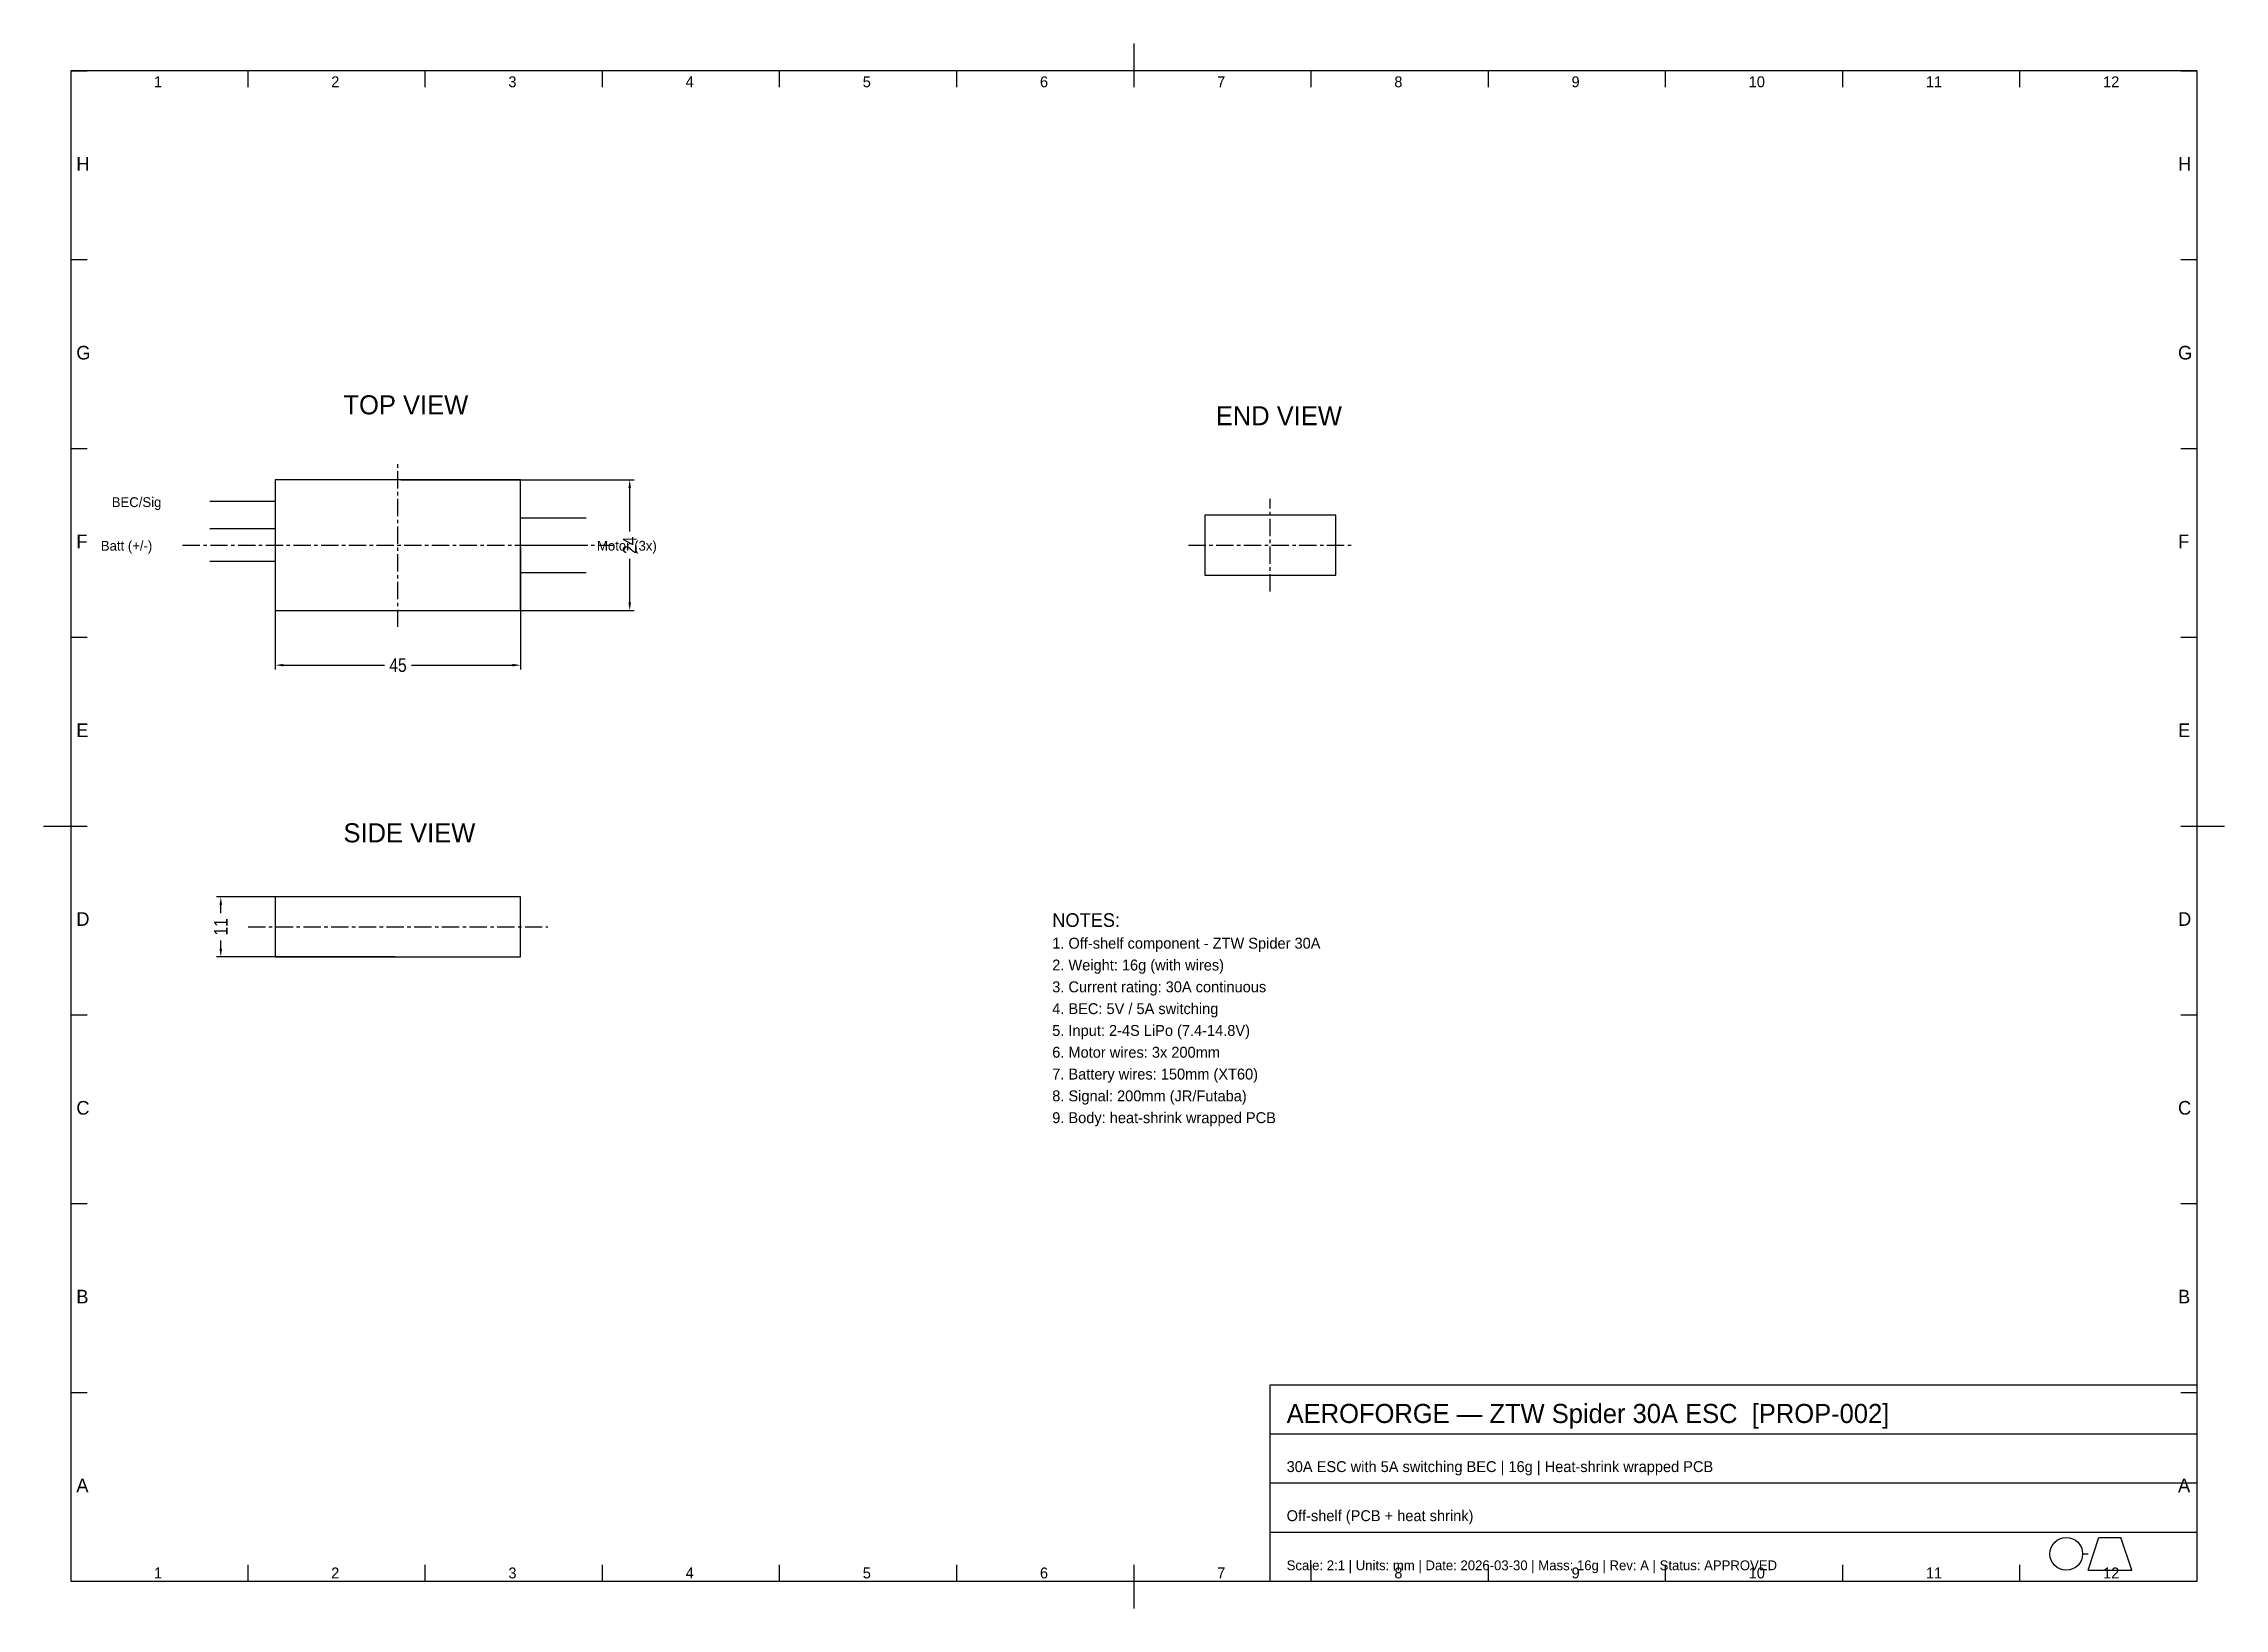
# Model space of a CAD drawing. Header units: metres. Extents: x 15 to 415, y 5 to 292.
import ezdxf

# ---------------------------------------------------------------- set-up
doc = ezdxf.new("R2010")
doc.units = ezdxf.units.M
doc.linetypes.add('CENTER', pattern=[5.08, 3.175, -0.635, 0.635, -0.635])
for name, color, linetype in [('BORDER', 7, 'Continuous'), ('CENTERLINE', 5, 'Continuous'), ('DIMENSION', 1, 'Continuous'), ('ORIENTATION', 7, 'Continuous'), ('OUTLINE', 7, 'Continuous'), ('SPAR', 3, 'Continuous'), ('TEXT', 7, 'Continuous'), ('TITLEBLOCK', 7, 'Continuous')]:
    doc.layers.add(name, color=color, linetype=linetype)
doc.styles.add('OpenSansCondensed-Light', font='OpenSansCondensed-Light.ttf')
doc.dimstyles.new('AEROFORGE', dxfattribs={"dimtxt": 2.5, "dimasz": 1.5, "dimexe": 0.8, "dimexo": 0.5, "dimgap": 0.6, "dimtad": 1, "dimcen": 2.5, "dimazin": 3, "dimtfac": 1, "dimtmove": 0, "dimatfit": 3})

# ---------------------------------------------------------------- blocks, each defined once
blk = doc.blocks.new('_CLOSEDFILLED')
at = {"color": 0, "linetype": 'BYBLOCK'}
blk.add_solid([(-1, 0.16), (0, 0), (-1, -0.16)], dxfattribs=at)
blk = doc.blocks.new('*D1')
for p, q in [((57.5, 199.5), (57.5, 177.2)), ((102.5, 199.5), (102.5, 177.2)), ((59, 178), (77.5, 178)), ((82.5, 178), (101, 178))]:
    blk.add_line(p, q)
at = {"layer": 'Defpoints'}
for p in [(57.5, 200), (102.5, 200), (57.5, 178)]:
    blk.add_point(p, dxfattribs=at)
at = {"xscale": 1.5, "yscale": 1.5, "rotation": 180}
blk.add_blockref('_CLOSEDFILLED', (57.5, 178), dxfattribs=at)
at = {"xscale": 1.5, "yscale": 1.5}
blk.add_blockref('_CLOSEDFILLED', (102.5, 178), dxfattribs=at)
at = {"insert": (80, 178), "char_height": 2.5, "attachment_point": 5, "style": 'OpenSansCondensed-Light'}
blk.add_mtext('45', dxfattribs=at)
blk = doc.blocks.new('*D2')
for p, q in [((80.5, 212), (123.3, 212)), ((122.5, 202.5), (122.5, 210.5)), ((122.5, 189.5), (122.5, 197.5)), ((80.5, 188), (123.3, 188))]:
    blk.add_line(p, q)
at = {"layer": 'Defpoints'}
for p in [(80, 212), (80, 188), (122.5, 188)]:
    blk.add_point(p, dxfattribs=at)
at = {"xscale": 1.5, "yscale": 1.5}
for p, rotation in [((122.5, 212), 90), ((122.5, 188), 270)]:
    blk.add_blockref('_CLOSEDFILLED', p, dxfattribs=dict(at, rotation=rotation))
at = {"insert": (122.5, 200), "char_height": 2.5, "attachment_point": 5, "rotation": 90, "style": 'OpenSansCondensed-Light'}
blk.add_mtext('24', dxfattribs=at)
blk = doc.blocks.new('*D3')
for p, q in [((79.5, 135.5), (46.7, 135.5)), ((47.5, 132.5), (47.5, 134)), ((79.5, 124.5), (46.7, 124.5)), ((47.5, 126), (47.5, 127.5))]:
    blk.add_line(p, q)
at = {"layer": 'Defpoints'}
for p in [(80, 135.5), (47.5, 124.5), (80, 124.5)]:
    blk.add_point(p, dxfattribs=at)
at = {"xscale": 1.5, "yscale": 1.5}
for p, rotation in [((47.5, 135.5), 90), ((47.5, 124.5), 270)]:
    blk.add_blockref('_CLOSEDFILLED', p, dxfattribs=dict(at, rotation=rotation))
at = {"insert": (47.5, 130), "char_height": 2.5, "attachment_point": 5, "rotation": 90, "style": 'OpenSansCondensed-Light'}
blk.add_mtext('11', dxfattribs=at)

msp = doc.modelspace()

# ---------------------------------------------------------------- linework, layer by layer
at = {"layer": 'BORDER'}
for p, q in [((215, 287), (215, 292)), ((410, 287), (20, 287)), ((20, 287), (20, 10)), ((20, 287), (23, 287)), ((52.5, 284), (52.5, 287)), ((85, 284), (85, 287)), ((117.5, 284), (117.5, 287)), ((150, 284), (150, 287)), ((182.5, 284), (182.5, 287)), ((215, 284), (215, 287)), ((247.5, 284), (247.5, 287)), ((280, 284), (280, 287)), ((312.5, 284), (312.5, 287)), ((345, 284), (345, 287)), ((377.5, 284), (377.5, 287)), ((407, 287), (410, 287)), ((410, 10), (410, 287)), ((410, 284), (410, 287)), ((20, 252.375), (23, 252.375)), ((407, 252.375), (410, 252.375)), ((20, 217.75), (23, 217.75)), ((407, 217.75), (410, 217.75)), ((20, 183.125), (23, 183.125)), ((407, 183.125), (410, 183.125)), ((15, 148.5), (20, 148.5)), ((20, 148.5), (23, 148.5)), ((407, 148.5), (410, 148.5)), ((410, 148.5), (415, 148.5)), ((20, 113.875), (23, 113.875)), ((407, 113.875), (410, 113.875)), ((20, 79.25), (23, 79.25)), ((407, 79.25), (410, 79.25)), ((20, 44.625), (23, 44.625)), ((407, 44.625), (410, 44.625)), ((52.5, 10), (52.5, 13)), ((85, 10), (85, 13)), ((117.5, 10), (117.5, 13)), ((150, 10), (150, 13)), ((182.5, 10), (182.5, 13)), ((215, 10), (215, 13)), ((247.5, 10), (247.5, 13)), ((280, 10), (280, 13)), ((312.5, 10), (312.5, 13)), ((345, 10), (345, 13)), ((377.5, 10), (377.5, 13)), ((410, 10), (410, 13)), ((20, 10), (410, 10)), ((215, 5), (215, 10))]:
    msp.add_line(p, q, dxfattribs=at)
at = {"layer": 'CENTERLINE', "linetype": 'CENTER'}
for p, q in [((80, 185), (80, 215)), ((240, 191.5), (240, 208.5)), ((40.5, 200), (119.5, 200)), ((225, 200), (255, 200)), ((52.5, 130), (107.5, 130))]:
    msp.add_line(p, q, dxfattribs=at)
at = {"layer": 'DIMENSION'}
for p, q in [((57.5, 203), (45.5, 203)), ((57.5, 197), (45.5, 197))]:
    msp.add_line(p, q, dxfattribs=at)
at = {"layer": 'ORIENTATION'}
msp.add_line((57.5, 208), (45.5, 208), dxfattribs=at)
at = {"layer": 'OUTLINE'}
for p, q in [((102.5, 212), (57.5, 212)), ((57.5, 212), (57.5, 188)), ((102.5, 188), (102.5, 212)), ((252, 205.5), (228, 205.5)), ((228, 205.5), (228, 194.5)), ((252, 194.5), (252, 205.5)), ((228, 194.5), (252, 194.5)), ((57.5, 188), (102.5, 188)), ((102.5, 135.5), (57.5, 135.5)), ((57.5, 135.5), (57.5, 124.5)), ((102.5, 124.5), (102.5, 135.5)), ((57.5, 124.5), (102.5, 124.5))]:
    msp.add_line(p, q, dxfattribs=at)
at = {"layer": 'SPAR'}
for p, q in [((102.5, 205), (114.5, 205)), ((102.5, 200), (114.5, 200)), ((102.5, 195), (114.5, 195))]:
    msp.add_line(p, q, dxfattribs=at)
at = {"layer": 'TITLEBLOCK'}
for p, q in [((240, 46), (410, 46)), ((240, 10), (240, 46)), ((410, 10), (410, 46)), ((240, 37), (410, 37)), ((240, 28), (410, 28)), ((240, 19), (410, 19)), ((390, 12), (392, 18)), ((392, 18), (396, 18)), ((398, 12), (396, 18)), ((389, 15), (390, 15)), ((390, 12), (398, 12)), ((240, 10), (410, 10))]:
    msp.add_line(p, q, dxfattribs=at)
msp.add_circle((386, 15), 3, dxfattribs=at)

# ---------------------------------------------------------------- texts
at = {"layer": 'BORDER'}
for s, height, p in [('1', 2, (35.25, 284)), ('2', 2, (67.75, 284)), ('3', 2, (100.25, 284)), ('4', 2, (132.75, 284)), ('5', 2, (165.25, 284)), ('6', 2, (197.75, 284)), ('7', 2, (230.25, 284)), ('8', 2, (262.75, 284)), ('9', 2, (295.25, 284)), ('10', 2, (327.75, 284)), ('11', 2, (360.25, 284)), ('12', 2, (392.75, 284)), ('H', 2.5, (21, 268.6875)), ('H', 2.5, (406.5, 268.6875)), ('G', 2.5, (21, 234.0625)), ('G', 2.5, (406.5, 234.0625)), ('F', 2.5, (21, 199.4375)), ('F', 2.5, (406.5, 199.4375)), ('E', 2.5, (21, 164.8125)), ('E', 2.5, (406.5, 164.8125)), ('D', 2.5, (21, 130.1875)), ('D', 2.5, (406.5, 130.1875)), ('C', 2.5, (21, 95.5625)), ('C', 2.5, (406.5, 95.5625)), ('B', 2.5, (21, 60.9375)), ('B', 2.5, (406.5, 60.9375)), ('A', 2.5, (21, 26.3125)), ('A', 2.5, (406.5, 26.3125)), ('1', 2, (35.25, 10.5)), ('2', 2, (67.75, 10.5)), ('3', 2, (100.25, 10.5)), ('4', 2, (132.75, 10.5)), ('5', 2, (165.25, 10.5)), ('6', 2, (197.75, 10.5)), ('7', 2, (230.25, 10.5)), ('8', 2, (262.75, 10.5)), ('9', 2, (295.25, 10.5)), ('10', 2, (327.75, 10.5)), ('11', 2, (360.25, 10.5)), ('12', 2, (392.75, 10.5))]:
    msp.add_text(s, height=height, dxfattribs=at).set_placement(p)
at = {"layer": 'TEXT'}
for s, height, p in [('TOP VIEW', 3.5, (70, 224)), ('END VIEW', 3.5, (230, 222)), ('BEC/Sig', 1.8, (27.5, 207)), ('Batt (+/-)', 1.8, (25.5, 199)), ('Motor (3x)', 1.8, (116.5, 199)), ('SIDE VIEW', 3.5, (70, 145.5)), ('NOTES:', 2.5, (200, 130)), ('1. Off-shelf component - ZTW Spider 30A', 2, (200, 126)), ('2. Weight: 16g (with wires)', 2, (200, 122)), ('3. Current rating: 30A continuous', 2, (200, 118)), ('4. BEC: 5V / 5A switching', 2, (200, 114)), ('5. Input: 2-4S LiPo (7.4-14.8V)', 2, (200, 110)), ('6. Motor wires: 3x 200mm', 2, (200, 106)), ('7. Battery wires: 150mm (XT60)', 2, (200, 102)), ('8. Signal: 200mm (JR/Futaba)', 2, (200, 98)), ('9. Body: heat-shrink wrapped PCB', 2, (200, 94))]:
    msp.add_text(s, height=height, dxfattribs=at).set_placement(p)
at = {"layer": 'TITLEBLOCK'}
for s, height, p in [('AEROFORGE — ZTW Spider 30A ESC  [PROP-002]', 3.5, (243, 39)), ('30A ESC with 5A switching BEC | 16g | Heat-shrink wrapped PCB', 2, (243, 30)), ('Off-shelf (PCB + heat shrink)', 2, (243, 21)), ('Scale: 2:1 | Units: mm | Date: 2026-03-30 | Mass: 16g | Rev: A | Status: APPROVED', 1.8, (243, 12))]:
    msp.add_text(s, height=height, dxfattribs=at).set_placement(p)

# ---------------------------------------------------------------- dimensions: what is measured, and where the dimension line sits
for base, p1, p2, picture, middle in [((122.5, 188), (80, 188), (80, 212), '*D2', (122.5, 200)), ((47.5, 124.5), (80, 124.5), (80, 135.5), '*D3', (47.5, 130))]:
    dim = msp.add_linear_dim(base=base, p1=p1, p2=p2, angle=90, dimstyle='AEROFORGE')
    dim.commit()
    dim.dimension.update_dxf_attribs({"geometry": picture, "text_midpoint": middle})
dim = msp.add_linear_dim(base=(57.5, 178), p1=(57.5, 200), p2=(102.5, 200), dimstyle='AEROFORGE')
dim.commit()
dim.dimension.update_dxf_attribs({"geometry": '*D1', "text_midpoint": (80, 178)})

doc.saveas('drawing.dxf')
